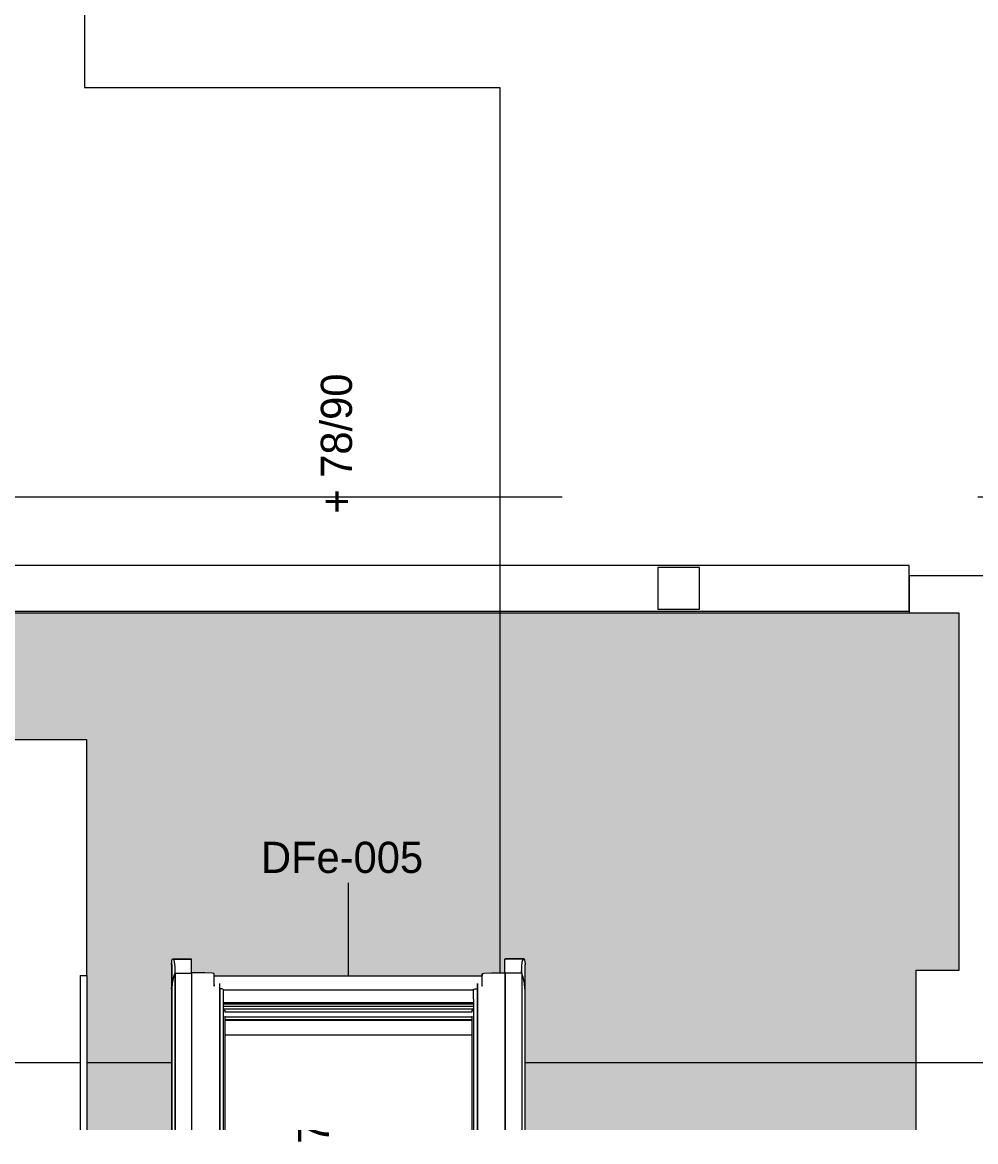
# Model space of a CAD drawing. Header units: metres. Extents: x -3 to 171, y -23 to 41.
# Drawn here: x 3.3 to 5.595, y -22.551 to -19.858 of the extents above; entities that cross this region are included whole.
import ezdxf

# ---------------------------------------------------------------- set-up
doc = ezdxf.new("R2010")
doc.units = ezdxf.units.M
doc.header["$MEASUREMENT"] = 0
doc.set_wipeout_variables(frame=1)
for name, pattern in [('Achse', [0.004, 0.002, -0.001, 0, -0.001]), ('Schnittlinie', [0.006, 0.003, -0.0015, 0, -0.0015]), ('Wipeout_Contour', [1, 0, -1])]:
    doc.linetypes.add(name, pattern=pattern)
for name, color, linetype in [('6._Dach PP STG1_1_000 Achsraster', 7, 'Continuous'), ('6._Dach PP STG1_1_210 Decke', 7, 'Continuous'), ('6._Dach PP STG1_1_325 Dachfenster', 7, 'Continuous'), ('6._Dach PP STG1_1_330 Dachaufbau', 7, 'Continuous'), ('6._Dach PP STG1_1_611 Entwässerung', 7, 'Continuous'), ('6._Dach PP STG1_1_851 Marker Schnitt', 7, 'Continuous'), ('6._Dach PP STG1_1_915 Allgemein Beschriftung.x', 7, 'Continuous')]:
    doc.layers.add(name, color=color, linetype=linetype)
doc.styles.add('ERSTELLTER_STIL_2', font='')
doc.styles.get('ERSTELLTER_STIL_2').set_extended_font_data('Eurostile')

msp = doc.modelspace()

# ---------------------------------------------------------------- linework, layer by layer
at = {"layer": '6._Dach PP STG1_1_000 Achsraster', "color": 5, "linetype": 'Achse', "lineweight": 0, "ltscale": 1000}
msp.add_line((-1.5, -21), (21, -21), dxfattribs=at)
at = {"layer": '6._Dach PP STG1_1_210 Decke', "color": 7, "linetype": 'Continuous', "lineweight": 13, "ltscale": 1000, "flags": 128}
msp.add_lwpolyline([(12.335, -22.5231), (12.335, -21.19), (5.435, -21.19), (5.435, -21.2791)], dxfattribs=at)
at = {"layer": '6._Dach PP STG1_1_325 Dachfenster', "color": 7, "linetype": 'Continuous', "lineweight": 13, "ltscale": 1000}
msp.add_line((4.0847, -21.9287), (4.0847, -22.5231), dxfattribs=at)
at = {"layer": '6._Dach PP STG1_1_325 Dachfenster', "color": 7, "linetype": 'Continuous', "lineweight": 13, "ltscale": 1000, "true_color": 0xf4f4f4, "flags": 128}
for points in [[(4.382, -22.3146), (3.7874, -22.3146)], [(3.7874, -22.359), (4.382, -22.359)]]:
    msp.add_lwpolyline(points, dxfattribs=at)
at = {"layer": '6._Dach PP STG1_1_330 Dachaufbau', "color": 7, "linetype": 'Continuous', "lineweight": 18, "ltscale": 1000, "flags": 128}
for points in [[(0.0345, -21.2791), (5.555, -21.2791)], [(5.555, -21.2791), (5.555, -22.14)], [(3.455, -21.585), (3.195, -21.585)], [(3.455, -22.5231), (3.455, -21.585)], [(5.555, -22.14), (5.4509, -22.14)], [(5.4509, -22.14), (5.4509, -22.5231)]]:
    msp.add_lwpolyline(points, dxfattribs=at)
at = {"layer": '6._Dach PP STG1_1_611 Entwässerung', "color": 171, "linetype": 'Continuous', "lineweight": 13, "ltscale": 1000, "true_color": 0x6c6cff, "flags": 128}
for points in [[(3.1809, -21.275), (5.435, -21.275), (5.435, -21.165), (3.1809, -21.165)], [(4.83, -21.27), (4.93, -21.27), (4.93, -21.17), (4.83, -21.17)]]:
    msp.add_lwpolyline(points, close=True, dxfattribs=at)
at = {"layer": '6._Dach PP STG1_1_851 Marker Schnitt', "color": 7, "linetype": 'Schnittlinie', "lineweight": 13, "ltscale": 1000}
for p, q in [((3.45, -18.475), (3.45, -20.015)), ((3.45, -20.015), (4.45, -20.015)), ((-2.85, -22.3608), (5.8845, -22.3608))]:
    msp.add_line(p, q, dxfattribs=at)

# ---------------------------------------------------------------- texts
at = {"layer": '6._Dach PP STG1_1_325 Dachfenster', "color": 7, "linetype": 'Continuous', "lineweight": 13, "insert": (3.8747, -21.906), "char_height": 0.075, "attachment_point": 7, "style": 'ERSTELLTER_STIL_2'}
msp.add_mtext('\\A1;{\\pql;\\pt0;\\fEurostile|b0|i0|c0|p0;\\W1.000000;DFe-005\\fEurostile|b0|i0|c0|p0;\\W1.000000;\\fEurostile|b0|i0|c0|p0;\\W1.000000;\\fEurostile|b0|i0|c0|p0;\\W1.000000;}', dxfattribs=at)
at = {"layer": '6._Dach PP STG1_1_325 Dachfenster', "color": 7, "linetype": 'Continuous', "lineweight": 13, "insert": (4.0605, -22.5566), "char_height": 0.075, "attachment_point": 7, "rotation": 90, "style": 'ERSTELLTER_STIL_2'}
msp.add_mtext('\\A1;{\\pql;\\pt0;\\fEurostile|b0|i0|c0|p0;\\W1.000000;78\\fEurostile|b0|i0|c0|p0;\\W1.000000;\\A1{\\H.66x;\\S^  ;}\\fEurostile|b0|i0|c0|p0;\\W1.000000; x 118\\fEurostile|b0|i0|c0|p0;\\W1.000000;\\A1{\\H.66x;\\S^  ;}}', dxfattribs=at)
at = {"layer": '6._Dach PP STG1_1_915 Allgemein Beschriftung.x', "color": 7, "linetype": 'Continuous', "lineweight": 13, "insert": (4.0947, -21.0407), "char_height": 0.075, "attachment_point": 7, "rotation": 90, "style": 'ERSTELLTER_STIL_2'}
msp.add_mtext('\\A1;{\\pql;\\fEurostile|b0|i0|c0|p0;\\W1.000000;+ 78/90}', dxfattribs=at)

# ---------------------------------------------------------------- next in the draw order: wipeouts: each hides what was drawn before it
at = {"color": 254, "linetype": 'Wipeout_Contour', "lineweight": 0, "ltscale": 90.398559}
msp.add_wipeout([(4.4948, -22.2008), (3.7148, -22.2008), (3.7148, -22.2256), (4.4948, -22.2256)], dxfattribs=at).dxf.layer = '6._Dach PP STG1_1_330 Dachaufbau'

# ---------------------------------------------------------------- next in the draw order: hatches: boundary and pattern name
at = {"layer": '6._Dach PP STG1_1_330 Dachaufbau', "linetype": 'Continuous', "lineweight": 0, "true_color": 0x000000}
msp.add_hatch(color=18, dxfattribs=at).paths.add_polyline_path([(5.555, -21.2791), (0.0345, -21.2791), (0.036, -22.5231), (0.0598, -22.5231), (0.0598, -21.295), (3.195, -21.295), (3.195, -21.585), (3.455, -21.585), (3.455, -22.5231), (3.7148, -22.5231), (3.7148, -22.2008), (4.4948, -22.2008), (4.4948, -22.5231), (5.4509, -22.5231), (5.4509, -22.14), (5.555, -22.14)])

# ---------------------------------------------------------------- next in the draw order: linework, layer by layer
at = {"layer": '6._Dach PP STG1_1_330 Dachaufbau', "color": 7, "linetype": 'Continuous', "lineweight": 18, "ltscale": 1000, "flags": 128}
msp.add_lwpolyline([(4.4948, -22.2008), (3.7148, -22.2008)], dxfattribs=at)

# ---------------------------------------------------------------- next in the draw order: wipeouts: each hides what was drawn before it
at = {"color": 254, "linetype": 'Wipeout_Contour', "lineweight": 0, "ltscale": 111.738806}
msp.add_wipeout([(3.6598, -22.1184), (3.659, -22.125), (3.659, -22.1836), (3.6603, -22.1712), (3.6603, -22.1152)], dxfattribs=at).dxf.layer = '6._Dach PP STG1_1_325 Dachfenster'
at = {"color": 254, "linetype": 'Wipeout_Contour', "lineweight": 0, "ltscale": 90.564201}
msp.add_wipeout([(3.455, -22.2187), (3.4397, -22.2187), (3.4397, -22.5231), (3.455, -22.5231)], dxfattribs=at).dxf.layer = '6._Dach PP STG1_1_325 Dachfenster'
at = {"color": 254, "linetype": 'Wipeout_Contour', "lineweight": 0, "ltscale": 90.620905}
msp.add_wipeout([(4.4948, -22.2609), (3.7148, -22.2609), (3.7148, -22.2786), (4.4948, -22.2786)], dxfattribs=at).dxf.layer = '6._Dach PP STG1_1_330 Dachaufbau'

# ---------------------------------------------------------------- next in the draw order: linework, layer by layer
at = {"layer": '6._Dach PP STG1_1_330 Dachaufbau', "color": 7, "linetype": 'Continuous', "lineweight": 18, "ltscale": 1000, "flags": 128}
msp.add_lwpolyline([(3.7148, -22.2786), (4.4948, -22.2786)], dxfattribs=at)

# ---------------------------------------------------------------- next in the draw order: wipeouts: each hides what was drawn before it
at = {"color": 254, "linetype": 'Wipeout_Contour', "lineweight": 0, "ltscale": 89.829174}
msp.add_wipeout([(3.4397, -22.2187), (3.455, -22.2187), (3.455, -22.1519), (3.4397, -22.1519)], dxfattribs=at).dxf.layer = '6._Dach PP STG1_1_325 Dachfenster'
at = {"color": 254, "linetype": 'Wipeout_Contour', "lineweight": 0, "ltscale": 90.516792}
msp.add_wipeout([(4.4948, -22.2256), (3.7148, -22.2256), (3.7148, -22.2609), (4.4948, -22.2609)], dxfattribs=at).dxf.layer = '6._Dach PP STG1_1_330 Dachaufbau'

# ---------------------------------------------------------------- next in the draw order: linework, layer by layer
at = {"layer": '6._Dach PP STG1_1_325 Dachfenster', "color": 7, "linetype": 'Continuous', "lineweight": 13, "ltscale": 1000, "flags": 128}
for points in [[(3.4397, -22.1519), (3.4397, -22.2187), (3.4397, -22.5231)], [(3.4397, -22.1519), (3.455, -22.1519)], [(3.455, -22.1519), (3.455, -22.2187), (3.455, -22.5231)]]:
    msp.add_lwpolyline(points, dxfattribs=at)
at = {"layer": '6._Dach PP STG1_1_330 Dachaufbau', "color": 7, "linetype": 'Continuous', "lineweight": 18, "ltscale": 1000, "flags": 128}
for points in [[(3.7148, -22.2008), (3.7148, -22.5231)], [(4.4948, -22.5231), (4.4948, -22.2008)]]:
    msp.add_lwpolyline(points, dxfattribs=at)
at = {"layer": '6._Dach PP STG1_1_851 Marker Schnitt', "color": 7, "linetype": 'Schnittlinie', "lineweight": 13, "ltscale": 1000}
msp.add_line((4.45, -20.015), (4.45, -22.5231), dxfattribs=at)

# ---------------------------------------------------------------- next in the draw order: wipeouts: each hides what was drawn before it
at = {"color": 254, "linetype": 'Wipeout_Contour', "lineweight": 0, "ltscale": 90.684196}
msp.add_wipeout([(3.7619, -22.1775), (3.7619, -22.5231), (3.7627, -22.5231), (3.7627, -22.1772)], dxfattribs=at).dxf.layer = '6._Dach PP STG1_1_325 Dachfenster'
at = {"color": 254, "linetype": 'Wipeout_Contour', "lineweight": 0, "ltscale": 91.148142}
msp.add_wipeout([(4.4067, -22.5231), (4.4075, -22.5231), (4.4075, -22.1775), (4.4067, -22.1772)], dxfattribs=at).dxf.layer = '6._Dach PP STG1_1_325 Dachfenster'

# ---------------------------------------------------------------- next in the draw order: wipeouts: each hides what was drawn before it
at = {"color": 254, "linetype": 'Wipeout_Contour', "lineweight": 0, "ltscale": 90.64107}
msp.add_wipeout([(3.7235, -22.1705), (3.7075, -22.171), (3.7075, -22.5231), (3.7235, -22.5231)], dxfattribs=at).dxf.layer = '6._Dach PP STG1_1_325 Dachfenster'
at = {"color": 254, "linetype": 'Wipeout_Contour', "lineweight": 0, "ltscale": 90.683537}
msp.add_wipeout([(3.7611, -22.5231), (3.7619, -22.5231), (3.7619, -22.1775), (3.7611, -22.1773)], dxfattribs=at).dxf.layer = '6._Dach PP STG1_1_325 Dachfenster'
at = {"color": 254, "linetype": 'Wipeout_Contour', "lineweight": 0, "ltscale": 91.148624}
msp.add_wipeout([(4.4083, -22.1773), (4.4075, -22.1775), (4.4075, -22.5231), (4.4083, -22.5231)], dxfattribs=at).dxf.layer = '6._Dach PP STG1_1_325 Dachfenster'
at = {"color": 254, "linetype": 'Wipeout_Contour', "lineweight": 0, "ltscale": 91.172452}
msp.add_wipeout([(4.4459, -22.5231), (4.4619, -22.5231), (4.4619, -22.171), (4.4459, -22.1705)], dxfattribs=at).dxf.layer = '6._Dach PP STG1_1_325 Dachfenster'

# ---------------------------------------------------------------- next in the draw order: wipeouts: each hides what was drawn before it
at = {"color": 254, "linetype": 'Wipeout_Contour', "lineweight": 0, "ltscale": 90.691279}
msp.add_wipeout([(3.7611, -22.1773), (3.7591, -22.1722), (3.7591, -22.5231), (3.7611, -22.5231)], dxfattribs=at).dxf.layer = '6._Dach PP STG1_1_325 Dachfenster'
at = {"color": 254, "linetype": 'Wipeout_Contour', "lineweight": 0, "ltscale": 91.155687}
msp.add_wipeout([(4.4067, -22.1772), (4.4054, -22.1721), (4.4054, -22.5231), (4.4067, -22.5231)], dxfattribs=at).dxf.layer = '6._Dach PP STG1_1_325 Dachfenster'

# ---------------------------------------------------------------- next in the draw order: wipeouts: each hides what was drawn before it
at = {"color": 254, "linetype": 'Wipeout_Contour', "lineweight": 0, "ltscale": 90.693181}
msp.add_wipeout([(3.7627, -22.1772), (3.7627, -22.5231), (3.764, -22.5231), (3.764, -22.1721)], dxfattribs=at).dxf.layer = '6._Dach PP STG1_1_325 Dachfenster'
at = {"color": 254, "linetype": 'Wipeout_Contour', "lineweight": 0, "ltscale": 91.158225}
msp.add_wipeout([(4.4103, -22.1722), (4.4083, -22.1773), (4.4083, -22.5231), (4.4103, -22.5231)], dxfattribs=at).dxf.layer = '6._Dach PP STG1_1_325 Dachfenster'

# ---------------------------------------------------------------- next in the draw order: wipeouts: each hides what was drawn before it
at = {"color": 254, "linetype": 'Wipeout_Contour', "lineweight": 0, "ltscale": 90.672339}
msp.add_wipeout([(3.7591, -22.1722), (3.7573, -22.1711), (3.7573, -22.5231), (3.7591, -22.5231)], dxfattribs=at).dxf.layer = '6._Dach PP STG1_1_325 Dachfenster'
at = {"color": 254, "linetype": 'Wipeout_Contour', "lineweight": 0, "ltscale": 91.142209}
msp.add_wipeout([(4.4121, -22.1711), (4.4103, -22.1722), (4.4103, -22.5231), (4.4121, -22.5231)], dxfattribs=at).dxf.layer = '6._Dach PP STG1_1_325 Dachfenster'

# ---------------------------------------------------------------- next in the draw order: wipeouts: each hides what was drawn before it
at = {"color": 254, "linetype": 'Wipeout_Contour', "lineweight": 0, "ltscale": 90.677112}
msp.add_wipeout([(3.7661, -22.1708), (3.764, -22.1721), (3.764, -22.5231), (3.7661, -22.5231)], dxfattribs=at).dxf.layer = '6._Dach PP STG1_1_325 Dachfenster'
at = {"color": 254, "linetype": 'Wipeout_Contour', "lineweight": 0, "ltscale": 91.137178}
msp.add_wipeout([(4.4054, -22.1721), (4.4033, -22.1708), (4.4033, -22.5231), (4.4054, -22.5231)], dxfattribs=at).dxf.layer = '6._Dach PP STG1_1_325 Dachfenster'

# ---------------------------------------------------------------- next in the draw order: wipeouts: each hides what was drawn before it
at = {"color": 254, "linetype": 'Wipeout_Contour', "lineweight": 0, "ltscale": 90.663038}
msp.add_wipeout([(3.7573, -22.1711), (3.7397, -22.1705), (3.7397, -22.5231), (3.7573, -22.5231)], dxfattribs=at).dxf.layer = '6._Dach PP STG1_1_325 Dachfenster'
at = {"color": 254, "linetype": 'Wipeout_Contour', "lineweight": 0, "ltscale": 91.127582}
msp.add_wipeout([(4.3967, -22.1708), (4.3948, -22.1713), (4.3948, -22.5231), (4.3967, -22.5231)], dxfattribs=at).dxf.layer = '6._Dach PP STG1_1_325 Dachfenster'
at = {"color": 254, "linetype": 'Wipeout_Contour', "lineweight": 0, "ltscale": 91.146912}
msp.add_wipeout([(4.4297, -22.1705), (4.4121, -22.1711), (4.4121, -22.5231), (4.4297, -22.5231)], dxfattribs=at).dxf.layer = '6._Dach PP STG1_1_325 Dachfenster'

# ---------------------------------------------------------------- next in the draw order: wipeouts: each hides what was drawn before it
at = {"color": 254, "linetype": 'Wipeout_Contour', "lineweight": 0, "ltscale": 90.649717}
msp.add_wipeout([(3.7397, -22.1705), (3.7235, -22.1705), (3.7235, -22.5231), (3.7397, -22.5231)], dxfattribs=at).dxf.layer = '6._Dach PP STG1_1_325 Dachfenster'
at = {"color": 254, "linetype": 'Wipeout_Contour', "lineweight": 0, "ltscale": 90.675244}
msp.add_wipeout([(3.7727, -22.1708), (3.7661, -22.1708), (3.7661, -22.5231), (3.7727, -22.5231)], dxfattribs=at).dxf.layer = '6._Dach PP STG1_1_325 Dachfenster'
at = {"color": 254, "linetype": 'Wipeout_Contour', "lineweight": 0, "ltscale": 91.129052}
msp.add_wipeout([(4.4033, -22.1708), (4.3967, -22.1708), (4.3967, -22.5231), (4.4033, -22.5231)], dxfattribs=at).dxf.layer = '6._Dach PP STG1_1_325 Dachfenster'
at = {"color": 254, "linetype": 'Wipeout_Contour', "lineweight": 0, "ltscale": 91.157933}
msp.add_wipeout([(4.4459, -22.1705), (4.4297, -22.1705), (4.4297, -22.5231), (4.4459, -22.5231)], dxfattribs=at).dxf.layer = '6._Dach PP STG1_1_325 Dachfenster'

# ---------------------------------------------------------------- next in the draw order: wipeouts: each hides what was drawn before it
at = {"color": 254, "linetype": 'Wipeout_Contour', "lineweight": 0, "ltscale": 89.892308}
msp.add_wipeout([(3.7075, -22.171), (3.7235, -22.1705), (3.7235, -22.1452), (3.7075, -22.1457)], dxfattribs=at).dxf.layer = '6._Dach PP STG1_1_325 Dachfenster'
at = {"color": 254, "linetype": 'Wipeout_Contour', "lineweight": 0, "ltscale": 68.408036}
msp.add_wipeout([(4.4073, -22.1775), (4.4083, -22.1773), (4.4073, -22.1496)], dxfattribs=at).dxf.layer = '6._Dach PP STG1_1_325 Dachfenster'
at = {"color": 254, "linetype": 'Wipeout_Contour', "lineweight": 0, "ltscale": 90.42792}
msp.add_wipeout([(4.4619, -22.1457), (4.4459, -22.1452), (4.4459, -22.1705), (4.4619, -22.171)], dxfattribs=at).dxf.layer = '6._Dach PP STG1_1_325 Dachfenster'
at = {"color": 254, "linetype": 'Wipeout_Contour', "lineweight": 0, "ltscale": 90.679915}
msp.add_wipeout([(3.7746, -22.1713), (3.7727, -22.1708), (3.7727, -22.5231), (3.7746, -22.5231)], dxfattribs=at).dxf.layer = '6._Dach PP STG1_1_325 Dachfenster'

# ---------------------------------------------------------------- next in the draw order: wipeouts: each hides what was drawn before it
at = {"color": 254, "linetype": 'Wipeout_Contour', "lineweight": 0, "ltscale": 267.071752}
msp.add_wipeout([(3.6603, -22.1712), (3.659, -22.1836), (3.6605, -22.1712), (3.6632, -22.1589), (3.6672, -22.1468), (3.669, -22.1458), (3.7058, -22.1458), (3.7075, -22.1471), (3.7075, -22.1456), (3.6674, -22.1456), (3.667, -22.1468), (3.663, -22.1589)], dxfattribs=at).dxf.layer = '6._Dach PP STG1_1_325 Dachfenster'
at = {"color": 254, "linetype": 'Wipeout_Contour', "lineweight": 0, "ltscale": 67.898583}
msp.add_wipeout([(3.7621, -22.1496), (3.7611, -22.1772), (3.7619, -22.1775)], dxfattribs=at).dxf.layer = '6._Dach PP STG1_1_325 Dachfenster'
at = {"color": 254, "linetype": 'Wipeout_Contour', "lineweight": 0, "ltscale": 90.38493}
msp.add_wipeout([(4.4083, -22.1469), (4.4073, -22.1496), (4.4083, -22.1772), (4.4103, -22.1722)], dxfattribs=at).dxf.layer = '6._Dach PP STG1_1_325 Dachfenster'
at = {"color": 254, "linetype": 'Wipeout_Contour', "lineweight": 0, "ltscale": 268.114592}
msp.add_wipeout([(4.502, -22.1456), (4.4619, -22.1456), (4.4619, -22.1471), (4.4636, -22.1458), (4.5004, -22.1458), (4.5022, -22.1468), (4.5062, -22.1589), (4.5089, -22.1712), (4.5102, -22.1836), (4.5091, -22.1712), (4.5064, -22.1589), (4.5024, -22.1468)], dxfattribs=at).dxf.layer = '6._Dach PP STG1_1_325 Dachfenster'
at = {"color": 254, "linetype": 'Wipeout_Contour', "lineweight": 0, "ltscale": 90.368586}
msp.add_wipeout([(3.7833, -22.2107), (3.7833, -22.2113), (4.3861, -22.2113), (4.3861, -22.2107)], dxfattribs=at).dxf.layer = '6._Dach PP STG1_1_325 Dachfenster'

# ---------------------------------------------------------------- next in the draw order: wipeouts: each hides what was drawn before it
at = {"color": 254, "linetype": 'Wipeout_Contour', "lineweight": 0, "ltscale": 133.547041}
msp.add_wipeout([(3.6603, -22.1712), (3.663, -22.1589), (3.663, -22.1122), (3.662, -22.112), (3.6607, -22.114), (3.6603, -22.1152)], dxfattribs=at).dxf.layer = '6._Dach PP STG1_1_325 Dachfenster'
at = {"color": 254, "linetype": 'Wipeout_Contour', "lineweight": 0, "ltscale": 157.532141}
msp.add_wipeout([(4.5024, -22.1339), (4.5024, -22.1468), (4.5064, -22.1589), (4.5064, -22.1122), (4.5047, -22.1144), (4.5037, -22.1185), (4.5025, -22.1308)], dxfattribs=at).dxf.layer = '6._Dach PP STG1_1_325 Dachfenster'
at = {"color": 254, "linetype": 'Wipeout_Contour', "lineweight": 0, "ltscale": 89.791674}
msp.add_wipeout([(3.7591, -22.1722), (3.7611, -22.1772), (3.7621, -22.1496), (3.7611, -22.1468)], dxfattribs=at).dxf.layer = '6._Dach PP STG1_1_325 Dachfenster'
at = {"color": 254, "linetype": 'Wipeout_Contour', "lineweight": 0, "ltscale": 67.239973}
msp.add_wipeout([(4.4121, -22.1458), (4.4083, -22.1468), (4.4121, -22.1711)], dxfattribs=at).dxf.layer = '6._Dach PP STG1_1_325 Dachfenster'
at = {"color": 254, "linetype": 'Wipeout_Contour', "lineweight": 0, "ltscale": 90.371242}
msp.add_wipeout([(3.7833, -22.212), (4.3861, -22.212), (4.3861, -22.2113), (3.7833, -22.2113)], dxfattribs=at).dxf.layer = '6._Dach PP STG1_1_325 Dachfenster'

# ---------------------------------------------------------------- next in the draw order: wipeouts: each hides what was drawn before it
at = {"color": 254, "linetype": 'Wipeout_Contour', "lineweight": 0, "ltscale": 156.242894}
msp.add_wipeout([(3.663, -22.1589), (3.667, -22.1468), (3.667, -22.1339), (3.6669, -22.1308), (3.6657, -22.1185), (3.6647, -22.1144), (3.6633, -22.1122)], dxfattribs=at).dxf.layer = '6._Dach PP STG1_1_325 Dachfenster'
at = {"color": 254, "linetype": 'Wipeout_Contour', "lineweight": 0, "ltscale": 91.143678}
msp.add_wipeout([(4.502, -22.1456), (4.5024, -22.1468), (4.5024, -22.1339), (4.5019, -22.1452)], dxfattribs=at).dxf.layer = '6._Dach PP STG1_1_325 Dachfenster'
at = {"color": 254, "linetype": 'Wipeout_Contour', "lineweight": 0, "ltscale": 67.060679}
msp.add_wipeout([(3.7573, -22.1458), (3.7573, -22.1711), (3.7611, -22.1468)], dxfattribs=at).dxf.layer = '6._Dach PP STG1_1_325 Dachfenster'
at = {"color": 254, "linetype": 'Wipeout_Contour', "lineweight": 0, "ltscale": 68.253307}
msp.add_wipeout([(4.4083, -22.1468), (4.4103, -22.1722), (4.4121, -22.1711)], dxfattribs=at).dxf.layer = '6._Dach PP STG1_1_325 Dachfenster'
at = {"color": 254, "linetype": 'Wipeout_Contour', "lineweight": 0, "ltscale": 317.408264}
msp.add_wipeout([(3.7746, -22.1843), (3.7769, -22.1835), (3.78, -22.1836), (3.7828, -22.1847), (3.7833, -22.1856), (3.7833, -22.1867), (4.3861, -22.1867), (4.3861, -22.1856), (4.3866, -22.1847), (4.3894, -22.1836), (4.3925, -22.1835), (4.3948, -22.1843), (4.3948, -22.1798), (3.7746, -22.1798)], dxfattribs=at).dxf.layer = '6._Dach PP STG1_1_325 Dachfenster'
at = {"color": 254, "linetype": 'Wipeout_Contour', "lineweight": 0, "ltscale": 90.383374}
msp.add_wipeout([(3.7833, -22.212), (3.7833, -22.2175), (4.3861, -22.2175), (4.3861, -22.212)], dxfattribs=at).dxf.layer = '6._Dach PP STG1_1_325 Dachfenster'

# ---------------------------------------------------------------- next in the draw order: wipeouts: each hides what was drawn before it
at = {"color": 254, "linetype": 'Wipeout_Contour', "lineweight": 0, "ltscale": 112.036312}
msp.add_wipeout([(3.6669, -22.1308), (3.667, -22.1339), (3.6675, -22.1452), (3.7075, -22.1452), (3.7075, -22.1308)], dxfattribs=at).dxf.layer = '6._Dach PP STG1_1_325 Dachfenster'
at = {"color": 254, "linetype": 'Wipeout_Contour', "lineweight": 0, "ltscale": 90.324315}
msp.add_wipeout([(4.4619, -22.1185), (4.4619, -22.1308), (4.5025, -22.1308), (4.5037, -22.1185)], dxfattribs=at).dxf.layer = '6._Dach PP STG1_1_325 Dachfenster'
at = {"color": 254, "linetype": 'Wipeout_Contour', "lineweight": 0, "ltscale": 89.914638}
msp.add_wipeout([(3.7397, -22.1452), (3.7397, -22.1705), (3.7573, -22.1711), (3.7573, -22.1458)], dxfattribs=at).dxf.layer = '6._Dach PP STG1_1_325 Dachfenster'
at = {"color": 254, "linetype": 'Wipeout_Contour', "lineweight": 0, "ltscale": 90.401754}
msp.add_wipeout([(4.4297, -22.1452), (4.4121, -22.1458), (4.4121, -22.1711), (4.4297, -22.1705)], dxfattribs=at).dxf.layer = '6._Dach PP STG1_1_325 Dachfenster'
at = {"color": 254, "linetype": 'Wipeout_Contour', "lineweight": 0, "ltscale": 90.650764}
msp.add_wipeout([(3.6605, -22.1712), (3.6592, -22.1836), (3.6592, -22.5231), (3.6605, -22.5231)], dxfattribs=at).dxf.layer = '6._Dach PP STG1_1_325 Dachfenster'
at = {"color": 254, "linetype": 'Wipeout_Contour', "lineweight": 0, "ltscale": 90.324147}
msp.add_wipeout([(3.7832, -22.1975), (3.7832, -22.2018), (4.3862, -22.2018), (4.3862, -22.1975)], dxfattribs=at).dxf.layer = '6._Dach PP STG1_1_325 Dachfenster'

# ---------------------------------------------------------------- next in the draw order: wipeouts: each hides what was drawn before it
at = {"color": 254, "linetype": 'Wipeout_Contour', "lineweight": 0, "ltscale": 89.704943}
msp.add_wipeout([(3.7075, -22.1144), (3.6647, -22.1144), (3.6657, -22.1185), (3.7075, -22.1185)], dxfattribs=at).dxf.layer = '6._Dach PP STG1_1_325 Dachfenster'
at = {"color": 254, "linetype": 'Wipeout_Contour', "lineweight": 0, "ltscale": 67.83836}
msp.add_wipeout([(3.667, -22.1468), (3.6674, -22.1456), (3.667, -22.1339)], dxfattribs=at).dxf.layer = '6._Dach PP STG1_1_325 Dachfenster'
at = {"color": 254, "linetype": 'Wipeout_Contour', "lineweight": 0, "ltscale": 90.291574}
msp.add_wipeout([(4.4619, -22.1144), (4.4619, -22.1185), (4.5037, -22.1185), (4.5047, -22.1144)], dxfattribs=at).dxf.layer = '6._Dach PP STG1_1_325 Dachfenster'
at = {"color": 254, "linetype": 'Wipeout_Contour', "lineweight": 0, "ltscale": 90.589185}
msp.add_wipeout([(3.7058, -22.5231), (3.7075, -22.5231), (3.7075, -22.1471), (3.7058, -22.1458)], dxfattribs=at).dxf.layer = '6._Dach PP STG1_1_325 Dachfenster'
at = {"color": 254, "linetype": 'Wipeout_Contour', "lineweight": 0, "ltscale": 89.902132}
msp.add_wipeout([(3.7235, -22.1705), (3.7397, -22.1705), (3.7397, -22.1452), (3.7235, -22.1452)], dxfattribs=at).dxf.layer = '6._Dach PP STG1_1_325 Dachfenster'
at = {"color": 254, "linetype": 'Wipeout_Contour', "lineweight": 0, "ltscale": 67.903537}
msp.add_wipeout([(3.7573, -22.1711), (3.7591, -22.1722), (3.7611, -22.1468)], dxfattribs=at).dxf.layer = '6._Dach PP STG1_1_325 Dachfenster'
at = {"color": 254, "linetype": 'Wipeout_Contour', "lineweight": 0, "ltscale": 90.414107}
msp.add_wipeout([(4.4297, -22.1705), (4.4459, -22.1705), (4.4459, -22.1452), (4.4297, -22.1452)], dxfattribs=at).dxf.layer = '6._Dach PP STG1_1_325 Dachfenster'
at = {"color": 254, "linetype": 'Wipeout_Contour', "lineweight": 0, "ltscale": 90.342504}
msp.add_wipeout([(3.7832, -22.2069), (4.3862, -22.2069), (4.3862, -22.2018), (3.7832, -22.2018)], dxfattribs=at).dxf.layer = '6._Dach PP STG1_1_325 Dachfenster'

# ---------------------------------------------------------------- next in the draw order: wipeouts: each hides what was drawn before it
at = {"color": 254, "linetype": 'Wipeout_Contour', "lineweight": 0, "ltscale": 89.736392}
msp.add_wipeout([(3.6657, -22.1185), (3.6669, -22.1308), (3.7075, -22.1308), (3.7075, -22.1185)], dxfattribs=at).dxf.layer = '6._Dach PP STG1_1_325 Dachfenster'
at = {"color": 254, "linetype": 'Wipeout_Contour', "lineweight": 0, "ltscale": 90.276587}
msp.add_wipeout([(4.4619, -22.1122), (4.5061, -22.1122), (4.5074, -22.112), (4.4619, -22.112)], dxfattribs=at).dxf.layer = '6._Dach PP STG1_1_325 Dachfenster'
at = {"color": 254, "linetype": 'Wipeout_Contour', "lineweight": 0, "ltscale": 112.589332}
msp.add_wipeout([(4.4619, -22.1452), (4.5019, -22.1452), (4.5024, -22.1339), (4.5025, -22.1308), (4.4619, -22.1308)], dxfattribs=at).dxf.layer = '6._Dach PP STG1_1_325 Dachfenster'
at = {"color": 254, "linetype": 'Wipeout_Contour', "lineweight": 0, "ltscale": 90.626416}
msp.add_wipeout([(3.6632, -22.1589), (3.6605, -22.1712), (3.6605, -22.5231), (3.6632, -22.5231)], dxfattribs=at).dxf.layer = '6._Dach PP STG1_1_325 Dachfenster'
at = {"color": 254, "linetype": 'Wipeout_Contour', "lineweight": 0, "ltscale": 90.166629}
msp.add_wipeout([(3.7621, -22.1652), (4.4073, -22.1652), (4.4073, -22.1533), (3.7621, -22.1533)], dxfattribs=at).dxf.layer = '6._Dach PP STG1_1_325 Dachfenster'
at = {"color": 254, "linetype": 'Wipeout_Contour', "lineweight": 0, "ltscale": 135.558529}
msp.add_wipeout([(4.3862, -22.2077), (3.7832, -22.2077), (3.7832, -22.2086), (3.7833, -22.2096), (4.3861, -22.2096), (4.3861, -22.2088)], dxfattribs=at).dxf.layer = '6._Dach PP STG1_1_325 Dachfenster'

# ---------------------------------------------------------------- next in the draw order: wipeouts: each hides what was drawn before it
at = {"color": 254, "linetype": 'Wipeout_Contour', "lineweight": 0, "ltscale": 67.676443}
msp.add_wipeout([(3.662, -22.112), (3.663, -22.1122), (3.7075, -22.1122)], dxfattribs=at).dxf.layer = '6._Dach PP STG1_1_325 Dachfenster'
at = {"color": 254, "linetype": 'Wipeout_Contour', "lineweight": 0, "ltscale": 90.281368}
msp.add_wipeout([(4.4619, -22.1122), (4.4619, -22.1144), (4.5047, -22.1144), (4.5061, -22.1122)], dxfattribs=at).dxf.layer = '6._Dach PP STG1_1_325 Dachfenster'
at = {"color": 254, "linetype": 'Wipeout_Contour', "lineweight": 0, "ltscale": 90.602957}
msp.add_wipeout([(3.6672, -22.1468), (3.6632, -22.1589), (3.6632, -22.5231), (3.6672, -22.5231)], dxfattribs=at).dxf.layer = '6._Dach PP STG1_1_325 Dachfenster'
at = {"color": 254, "linetype": 'Wipeout_Contour', "lineweight": 0, "ltscale": 68.388132}
msp.add_wipeout([(4.4619, -22.1456), (4.502, -22.1456), (4.4619, -22.1452)], dxfattribs=at).dxf.layer = '6._Dach PP STG1_1_325 Dachfenster'
at = {"color": 254, "linetype": 'Wipeout_Contour', "lineweight": 0, "ltscale": 361.412507}
msp.add_wipeout([(4.4073, -22.1652), (3.7621, -22.1652), (3.7621, -22.1775), (3.7627, -22.1772), (3.764, -22.1721), (3.7661, -22.1708), (3.7727, -22.1708), (3.7746, -22.1713), (3.7746, -22.1798), (4.3948, -22.1798), (4.3948, -22.1713), (4.3967, -22.1708), (4.4033, -22.1708), (4.4054, -22.1721), (4.4067, -22.1772), (4.4073, -22.1775)], dxfattribs=at).dxf.layer = '6._Dach PP STG1_1_325 Dachfenster'
at = {"color": 254, "linetype": 'Wipeout_Contour', "lineweight": 0, "ltscale": 90.354011}
msp.add_wipeout([(3.7832, -22.2069), (3.7832, -22.2077), (4.3862, -22.2077), (4.3862, -22.2069)], dxfattribs=at).dxf.layer = '6._Dach PP STG1_1_325 Dachfenster'

# ---------------------------------------------------------------- next in the draw order: wipeouts: each hides what was drawn before it
at = {"color": 254, "linetype": 'Wipeout_Contour', "lineweight": 0, "ltscale": 89.690485}
msp.add_wipeout([(3.7075, -22.1122), (3.6633, -22.1122), (3.6647, -22.1144), (3.7075, -22.1144)], dxfattribs=at).dxf.layer = '6._Dach PP STG1_1_325 Dachfenster'
at = {"color": 254, "linetype": 'Wipeout_Contour', "lineweight": 0, "ltscale": 112.549002}
msp.add_wipeout([(4.5096, -22.1184), (4.5091, -22.1152), (4.5091, -22.1712), (4.5104, -22.1836), (4.5104, -22.125)], dxfattribs=at).dxf.layer = '6._Dach PP STG1_1_325 Dachfenster'
at = {"color": 254, "linetype": 'Wipeout_Contour', "lineweight": 0, "ltscale": 90.572305}
msp.add_wipeout([(3.7058, -22.1458), (3.669, -22.1458), (3.669, -22.5231), (3.7058, -22.5231)], dxfattribs=at).dxf.layer = '6._Dach PP STG1_1_325 Dachfenster'
at = {"color": 254, "linetype": 'Wipeout_Contour', "lineweight": 0, "ltscale": 67.092169}
msp.add_wipeout([(4.4073, -22.1532), (3.7621, -22.1532), (4.4073, -22.1533)], dxfattribs=at).dxf.layer = '6._Dach PP STG1_1_325 Dachfenster'
at = {"color": 254, "linetype": 'Wipeout_Contour', "lineweight": 0, "ltscale": 91.133556}
msp.add_wipeout([(4.4636, -22.1458), (4.4619, -22.1471), (4.4619, -22.5231), (4.4636, -22.5231)], dxfattribs=at).dxf.layer = '6._Dach PP STG1_1_325 Dachfenster'
at = {"color": 254, "linetype": 'Wipeout_Contour', "lineweight": 0, "ltscale": 90.365267}
msp.add_wipeout([(3.7833, -22.2096), (3.7833, -22.2107), (4.3861, -22.2107), (4.3861, -22.2096)], dxfattribs=at).dxf.layer = '6._Dach PP STG1_1_325 Dachfenster'

# ---------------------------------------------------------------- next in the draw order: linework, layer by layer
at = {"layer": '6._Dach PP STG1_1_325 Dachfenster', "color": 7, "linetype": 'Continuous', "lineweight": 13, "ltscale": 1000, "flags": 128}
for points in [[(3.662, -22.112), (3.7075, -22.112)], [(3.7075, -22.1452), (3.7075, -22.1308), (3.7075, -22.1185), (3.7075, -22.1144), (3.7075, -22.1122)], [(3.7058, -22.1458), (3.7075, -22.1471)], [(3.7611, -22.1468), (3.7573, -22.1458), (3.7397, -22.1452), (3.7235, -22.1452), (3.7075, -22.1457)], [(3.7075, -22.1471), (3.7075, -22.1456)], [(3.7075, -22.1471), (3.7075, -22.5231)], [(3.7621, -22.1496), (3.7611, -22.1468)], [(4.4073, -22.1532), (3.7621, -22.1532)], [(4.4073, -22.1496), (4.4083, -22.1468)]]:
    msp.add_lwpolyline(points, dxfattribs=at)

# ---------------------------------------------------------------- next in the draw order: wipeouts: each hides what was drawn before it
at = {"color": 254, "linetype": 'Wipeout_Contour', "lineweight": 0, "ltscale": 134.394999}
msp.add_wipeout([(4.5074, -22.112), (4.5064, -22.1122), (4.5064, -22.1589), (4.5091, -22.1712), (4.5091, -22.1152), (4.5087, -22.114)], dxfattribs=at).dxf.layer = '6._Dach PP STG1_1_325 Dachfenster'
at = {"color": 254, "linetype": 'Wipeout_Contour', "lineweight": 0, "ltscale": 90.562952}
msp.add_wipeout([(3.669, -22.1458), (3.6672, -22.1468), (3.6672, -22.5231), (3.669, -22.5231)], dxfattribs=at).dxf.layer = '6._Dach PP STG1_1_325 Dachfenster'
at = {"color": 254, "linetype": 'Wipeout_Contour', "lineweight": 0, "ltscale": 90.294862}
msp.add_wipeout([(3.7832, -22.1975), (4.3862, -22.1975), (4.3862, -22.1869), (3.7832, -22.1869)], dxfattribs=at).dxf.layer = '6._Dach PP STG1_1_325 Dachfenster'

# ---------------------------------------------------------------- next in the draw order: linework, layer by layer
at = {"layer": '6._Dach PP STG1_1_325 Dachfenster', "color": 7, "linetype": 'Continuous', "lineweight": 13, "ltscale": 1000, "flags": 128}
for points in [[(3.659, -22.125), (3.6598, -22.1184), (3.6603, -22.1152), (3.6607, -22.114), (3.662, -22.112), (3.663, -22.1122), (3.6647, -22.1144), (3.6657, -22.1185), (3.6669, -22.1308), (3.667, -22.1339), (3.6675, -22.1452)], [(3.659, -22.125), (3.659, -22.1836)], [(4.5074, -22.112), (4.4619, -22.112)], [(3.6674, -22.1456), (3.667, -22.1468), (3.663, -22.1589), (3.6603, -22.1712), (3.659, -22.1836)], [(3.6592, -22.1836), (3.6605, -22.1712), (3.6632, -22.1589), (3.6672, -22.1468)], [(3.6672, -22.1468), (3.669, -22.1458)], [(3.6672, -22.1468), (3.6672, -22.5231)], [(3.669, -22.1458), (3.7058, -22.1458)], [(3.6592, -22.1836), (3.6592, -22.5231)]]:
    msp.add_lwpolyline(points, dxfattribs=at)

# ---------------------------------------------------------------- next in the draw order: wipeouts: each hides what was drawn before it
at = {"color": 254, "linetype": 'Wipeout_Contour', "lineweight": 0, "ltscale": 91.206995}
msp.add_wipeout([(4.5062, -22.1589), (4.5022, -22.1468), (4.5022, -22.5231), (4.5062, -22.5231)], dxfattribs=at).dxf.layer = '6._Dach PP STG1_1_325 Dachfenster'
at = {"color": 254, "linetype": 'Wipeout_Contour', "lineweight": 0, "ltscale": 68.241341}
msp.add_wipeout([(3.7832, -22.1869), (4.3862, -22.1869), (3.7832, -22.1867)], dxfattribs=at).dxf.layer = '6._Dach PP STG1_1_325 Dachfenster'

# ---------------------------------------------------------------- next in the draw order: wipeouts: each hides what was drawn before it
at = {"color": 254, "linetype": 'Wipeout_Contour', "lineweight": 0, "ltscale": 91.144493}
msp.add_wipeout([(4.4636, -22.5231), (4.5004, -22.5231), (4.5004, -22.1458), (4.4636, -22.1458)], dxfattribs=at).dxf.layer = '6._Dach PP STG1_1_325 Dachfenster'
at = {"color": 254, "linetype": 'Wipeout_Contour', "lineweight": 0, "ltscale": 134.711518}
msp.add_wipeout([(3.7828, -22.1847), (3.7828, -22.5231), (3.7833, -22.5231), (3.7833, -22.2088), (3.7832, -22.1867), (3.7833, -22.1856)], dxfattribs=at).dxf.layer = '6._Dach PP STG1_1_325 Dachfenster'
at = {"color": 254, "linetype": 'Wipeout_Contour', "lineweight": 0, "ltscale": 135.662364}
msp.add_wipeout([(4.3861, -22.1867), (4.3862, -22.2086), (4.3861, -22.5231), (4.3866, -22.5231), (4.3866, -22.1847), (4.3861, -22.1856)], dxfattribs=at).dxf.layer = '6._Dach PP STG1_1_325 Dachfenster'

# ---------------------------------------------------------------- next in the draw order: linework, layer by layer
at = {"layer": '6._Dach PP STG1_1_325 Dachfenster', "color": 7, "linetype": 'Continuous', "lineweight": 13, "ltscale": 1000, "flags": 128}
for points in [[(4.4619, -22.1452), (4.4619, -22.1308), (4.4619, -22.1185), (4.4619, -22.1144), (4.4619, -22.1122)], [(4.4083, -22.1468), (4.4121, -22.1458), (4.4297, -22.1452), (4.4459, -22.1452), (4.4619, -22.1457)], [(4.4619, -22.1471), (4.4619, -22.1456)], [(4.4636, -22.1458), (4.4619, -22.1471)], [(4.4619, -22.1471), (4.4619, -22.5231)]]:
    msp.add_lwpolyline(points, dxfattribs=at)

# ---------------------------------------------------------------- next in the draw order: wipeouts: each hides what was drawn before it
at = {"color": 254, "linetype": 'Wipeout_Contour', "lineweight": 0, "ltscale": 91.162874}
msp.add_wipeout([(4.5004, -22.1458), (4.5004, -22.5231), (4.5022, -22.5231), (4.5022, -22.1468)], dxfattribs=at).dxf.layer = '6._Dach PP STG1_1_325 Dachfenster'
at = {"color": 254, "linetype": 'Wipeout_Contour', "lineweight": 0, "ltscale": 90.712756}
msp.add_wipeout([(3.7828, -22.1847), (3.78, -22.1836), (3.78, -22.5231), (3.7828, -22.5231)], dxfattribs=at).dxf.layer = '6._Dach PP STG1_1_325 Dachfenster'
at = {"color": 254, "linetype": 'Wipeout_Contour', "lineweight": 0, "ltscale": 91.149106}
msp.add_wipeout([(4.3894, -22.1836), (4.3866, -22.1847), (4.3866, -22.5231), (4.3894, -22.5231)], dxfattribs=at).dxf.layer = '6._Dach PP STG1_1_325 Dachfenster'

# ---------------------------------------------------------------- next in the draw order: linework, layer by layer
at = {"layer": '6._Dach PP STG1_1_325 Dachfenster', "color": 7, "linetype": 'Continuous', "lineweight": 13, "ltscale": 1000, "flags": 128}
msp.add_lwpolyline([(4.5019, -22.1452), (4.5024, -22.1339), (4.5025, -22.1308), (4.5037, -22.1185), (4.5047, -22.1144), (4.5061, -22.1122), (4.5074, -22.112), (4.5087, -22.114), (4.5091, -22.1152), (4.5096, -22.1184), (4.5104, -22.125)], dxfattribs=at)

# ---------------------------------------------------------------- next in the draw order: wipeouts: each hides what was drawn before it
at = {"color": 254, "linetype": 'Wipeout_Contour', "lineweight": 0, "ltscale": 90.707492}
msp.add_wipeout([(3.7769, -22.1835), (3.7746, -22.1843), (3.7746, -22.5231), (3.7769, -22.5231)], dxfattribs=at).dxf.layer = '6._Dach PP STG1_1_325 Dachfenster'
at = {"color": 254, "linetype": 'Wipeout_Contour', "lineweight": 0, "ltscale": 91.152022}
msp.add_wipeout([(4.3948, -22.1843), (4.3925, -22.1835), (4.3925, -22.5231), (4.3948, -22.5231)], dxfattribs=at).dxf.layer = '6._Dach PP STG1_1_325 Dachfenster'
at = {"color": 254, "linetype": 'Wipeout_Contour', "lineweight": 0, "ltscale": 91.262133}
msp.add_wipeout([(4.5102, -22.1836), (4.5089, -22.1712), (4.5089, -22.5231), (4.5102, -22.5231)], dxfattribs=at).dxf.layer = '6._Dach PP STG1_1_325 Dachfenster'

# ---------------------------------------------------------------- next in the draw order: linework, layer by layer
at = {"layer": '6._Dach PP STG1_1_325 Dachfenster', "color": 7, "linetype": 'Continuous', "lineweight": 13, "ltscale": 1000, "flags": 128}
for points in [[(3.7621, -22.1775), (3.7621, -22.1496)], [(4.4073, -22.1775), (4.4073, -22.1496)]]:
    msp.add_lwpolyline(points, dxfattribs=at)

# ---------------------------------------------------------------- next in the draw order: wipeouts: each hides what was drawn before it
at = {"color": 254, "linetype": 'Wipeout_Contour', "lineweight": 0, "ltscale": 91.235093}
msp.add_wipeout([(4.5089, -22.1712), (4.5062, -22.1589), (4.5062, -22.5231), (4.5089, -22.5231)], dxfattribs=at).dxf.layer = '6._Dach PP STG1_1_325 Dachfenster'
at = {"color": 254, "linetype": 'Wipeout_Contour', "lineweight": 0, "ltscale": 90.70652}
msp.add_wipeout([(3.78, -22.1836), (3.7769, -22.1835), (3.7769, -22.5231), (3.78, -22.5231)], dxfattribs=at).dxf.layer = '6._Dach PP STG1_1_325 Dachfenster'
at = {"color": 254, "linetype": 'Wipeout_Contour', "lineweight": 0, "ltscale": 91.147162}
msp.add_wipeout([(4.3894, -22.5231), (4.3925, -22.5231), (4.3925, -22.1835), (4.3894, -22.1836)], dxfattribs=at).dxf.layer = '6._Dach PP STG1_1_325 Dachfenster'

# ---------------------------------------------------------------- next in the draw order: linework, layer by layer
at = {"layer": '6._Dach PP STG1_1_325 Dachfenster', "color": 7, "linetype": 'Continuous', "lineweight": 13, "ltscale": 1000, "flags": 128}
for points in [[(4.5104, -22.1836), (4.5104, -22.125)], [(4.5004, -22.1458), (4.4636, -22.1458)], [(4.5022, -22.1468), (4.5004, -22.1458)], [(4.5104, -22.1836), (4.5091, -22.1712), (4.5064, -22.1589), (4.5024, -22.1468), (4.502, -22.1456)], [(4.5022, -22.1468), (4.5022, -22.5231)], [(4.5102, -22.1836), (4.5089, -22.1712), (4.5062, -22.1589), (4.5022, -22.1468)], [(3.7769, -22.1835), (3.7746, -22.1843)], [(3.78, -22.1836), (3.7769, -22.1835)], [(3.7828, -22.1847), (3.78, -22.1836)], [(3.7833, -22.1856), (3.7828, -22.1847)], [(4.3862, -22.1867), (3.7832, -22.1867)], [(3.7833, -22.1856), (3.7833, -22.1867)], [(4.3861, -22.1856), (4.3866, -22.1847)], [(4.3861, -22.1856), (4.3861, -22.1867)], [(4.3866, -22.1847), (4.3894, -22.1836)], [(4.3894, -22.1836), (4.3925, -22.1835)], [(4.3925, -22.1835), (4.3948, -22.1843)], [(4.5102, -22.1836), (4.5102, -22.5231)]]:
    msp.add_lwpolyline(points, dxfattribs=at)

# ---------------------------------------------------------------- next in the draw order: wipeouts: each hides what was drawn before it
at = {"color": 254, "linetype": 'Wipeout_Contour', "lineweight": 0, "ltscale": 90.997584}
msp.add_wipeout([(4.3861, -22.2175), (3.7833, -22.2175), (3.7833, -22.5231), (4.3861, -22.5231)], dxfattribs=at).dxf.layer = '6._Dach PP STG1_1_325 Dachfenster'

# ---------------------------------------------------------------- next in the draw order: linework, layer by layer
at = {"layer": '6._Dach PP STG1_1_325 Dachfenster', "color": 7, "linetype": 'Continuous', "lineweight": 13, "ltscale": 1000, "flags": 128}
for points in [[(3.7746, -22.1713), (3.7746, -22.5231)], [(3.7832, -22.1869), (3.7832, -22.1975), (3.7832, -22.2018), (3.7832, -22.2069), (3.7832, -22.2077), (3.7832, -22.2086)], [(4.3862, -22.2086), (4.3862, -22.2077), (4.3862, -22.2069), (4.3862, -22.2018), (4.3862, -22.1975), (4.3862, -22.1869)], [(4.3948, -22.1713), (4.3948, -22.5231)], [(3.7833, -22.2088), (3.7833, -22.5231)], [(4.3861, -22.2175), (3.7833, -22.2175)], [(4.3861, -22.2088), (4.3861, -22.5231)], [(4.3861, -22.2175), (3.7833, -22.2175)], [(4.3861, -22.219), (3.7833, -22.219)], [(4.3861, -22.2204), (3.7833, -22.2204)], [(4.3861, -22.2265), (3.7833, -22.2265)], [(4.3861, -22.2267), (3.7833, -22.2267)], [(3.7833, -22.2336), (3.7843, -22.2336)], [(3.7843, -22.2345), (3.7833, -22.2345)], [(3.7833, -22.2353), (3.7872, -22.2353)], [(3.7842, -22.2345), (3.7842, -22.2352)], [(4.3851, -22.233), (3.7843, -22.233)], [(3.7843, -22.2331), (3.7843, -22.234)], [(3.7843, -22.2344), (3.7843, -22.2353)], [(4.3821, -22.2402), (3.7873, -22.2402)], [(3.7874, -22.2355), (3.7874, -22.2402)], [(4.382, -22.2355), (4.382, -22.2402)], [(4.3861, -22.2353), (4.3822, -22.2353)], [(4.3851, -22.2331), (4.3851, -22.234)], [(4.3851, -22.2336), (4.3861, -22.2336)], [(4.3851, -22.2344), (4.3851, -22.2353)], [(4.3851, -22.2345), (4.3861, -22.2345)], [(4.3852, -22.2353), (4.3852, -22.2347)], [(3.7874, -22.2497), (3.7874, -22.5231)], [(4.382, -22.2523), (3.7874, -22.2523)], [(4.382, -22.2587), (3.7874, -22.2587)], [(4.382, -22.2596), (3.7874, -22.2596)], [(4.382, -22.2497), (4.382, -22.5231)], [(4.382, -22.2949), (3.7874, -22.2949)]]:
    msp.add_lwpolyline(points, dxfattribs=at)

doc.saveas('drawing.dxf')
